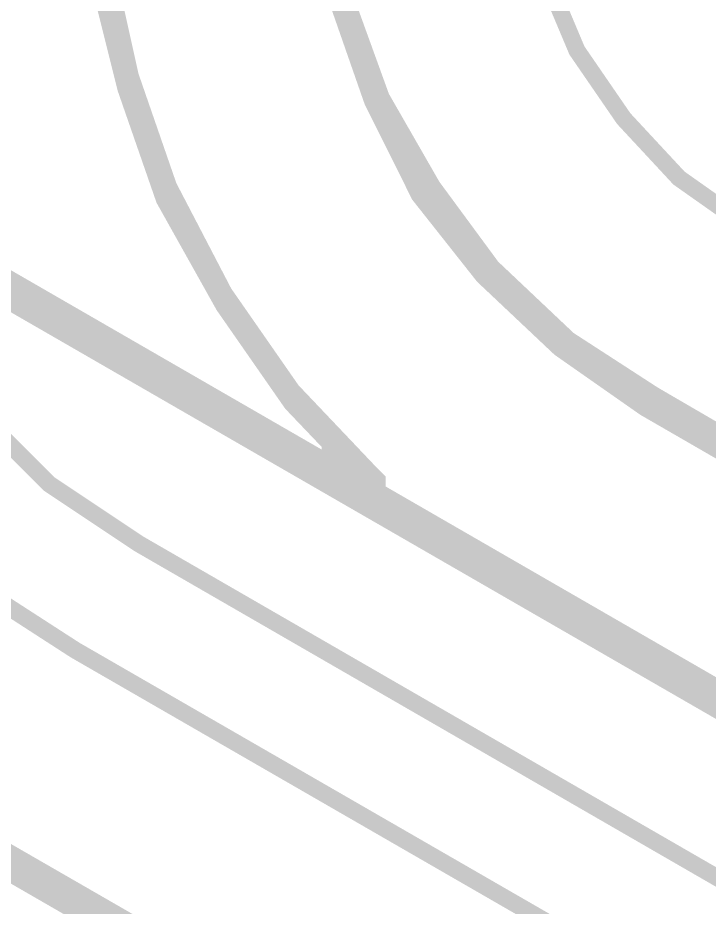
# Model space of a CAD drawing. Extents: x 0.1 to 11.6, y 0.3 to 16.2.
# Drawn here: x 5.3726 to 5.6435, y 9.7392 to 10.0878 of the extents above; entities that cross this region are included whole.
import ezdxf

# ---------------------------------------------------------------- set-up
doc = ezdxf.new("R2010")
doc.units = 0
doc.header["$MEASUREMENT"] = 0

msp = doc.modelspace()

# ---------------------------------------------------------------- linework, layer by layer
at = {"color": 0}
for points, const_width in [([(6.10335, 10.255), (5.87831, 10.385), (5.84169, 10.4017), (5.80165, 10.4134), (5.76167, 10.42), (5.72168, 10.4183), (5.68164, 10.41), (5.64333, 10.3967), (5.60667, 10.3783), (5.57497, 10.3533), (5.54665, 10.3233), (5.52333, 10.29), (5.50667, 10.2533), (5.49501, 10.2133), (5.49001, 10.1733), (5.49001, 10.1334), (5.49832, 10.0933), (5.51167, 10.055), (5.53, 10.0183), (5.55501, 9.98665), (5.58501, 9.95833), (5.61833, 9.935), (5.84332, 9.80501), (5.88336, 9.875)], 0.00667), ([(5.845, 9.81), (5.62169, 9.94), (5.58832, 9.96164), (5.55832, 9.99001), (5.535, 10.0217), (5.51497, 10.0566), (5.50168, 10.0933), (5.49501, 10.1334), (5.49333, 10.1733), (5.5, 10.2133), (5.50999, 10.2517), (5.52832, 10.2867), (5.55003, 10.32), (5.57835, 10.35), (5.61003, 10.3733), (5.64501, 10.3933), (5.68164, 10.4067)], 0.00667), ([(5.845, 9.81), (5.62169, 9.94), (5.58832, 9.96164), (5.55832, 9.99001), (5.535, 10.0217), (5.51497, 10.0566), (5.50168, 10.0933), (5.49501, 10.1334), (5.49333, 10.1733), (5.5, 10.2133), (5.50999, 10.2517), (5.52832, 10.2867), (5.55003, 10.32), (5.57835, 10.35), (5.61003, 10.3733), (5.64501, 10.3933), (5.68332, 10.4067)], 0.00667), ([(5.65001, 10.3083), (5.625, 10.2884), (5.60335, 10.2633), (5.58664, 10.235), (5.57497, 10.2033), (5.56999, 10.1717), (5.57167, 10.1383), (5.57835, 10.1067), (5.59169, 10.075), (5.61003, 10.0483), (5.63167, 10.025), (5.66, 10.005)], 0.00667), ([(5.40332, 10.1067), (5.41499, 10.06), (5.43001, 10.0167), (5.45335, 9.97499), (5.47999, 9.93668), (5.51335, 9.90169), (5.51335, 9.905), (5.51335, 9.90668), (5.51167, 9.90831), (5.47999, 9.94168), (5.45335, 9.97999), (5.43164, 10.0217), (5.41667, 10.065), (5.40668, 10.11)], 0.00667), ([(9.60167, 7.54167), (5.29497, 10.0283), (5.29167, 10.03)], 0.00667), ([(5.29167, 10.0233), (9.59831, 7.53836)], 0.01), ([(6.50836, 9.19667), (6.47168, 9.26167), (6.46832, 9.26665), (6.465, 9.27001), (6.46164, 9.27501), (6.45833, 9.27832), (6.45503, 9.28168), (6.44997, 9.285), (6.44667, 9.28836), (6.44168, 9.29167), (5.41997, 9.88167), (5.38499, 9.905), (5.35499, 9.935), (5.32835, 9.96832), (5.30832, 10.005), (5.30333, 10.0084), (5.29833, 10.0084), (5.29335, 10.0067), (5.29167, 10.0017)], 0.00667), ([(5.29167, 9.93332), (5.31332, 9.90668), (5.33832, 9.88167), (5.36664, 9.85835), (5.39501, 9.84), (6.08832, 9.44), (6.04665, 9.37001), (5.29497, 9.80333), (5.29497, 9.80501), (5.29335, 9.80501), (5.29335, 9.80664), (5.29167, 9.80664)], 0.00667), ([(5.49164, 9.91499), (5.49333, 9.91499), (5.49501, 9.91499), (5.49501, 9.91667), (5.49669, 9.91667), (5.49669, 9.91835), (5.49501, 9.91997)], 0.00667), ([(5.30501, 9.79167), (9.49333, 7.37332)], 0.01)]:
    msp.add_lwpolyline(points, dxfattribs=dict(at, const_width=const_width))

doc.saveas('drawing.dxf')
